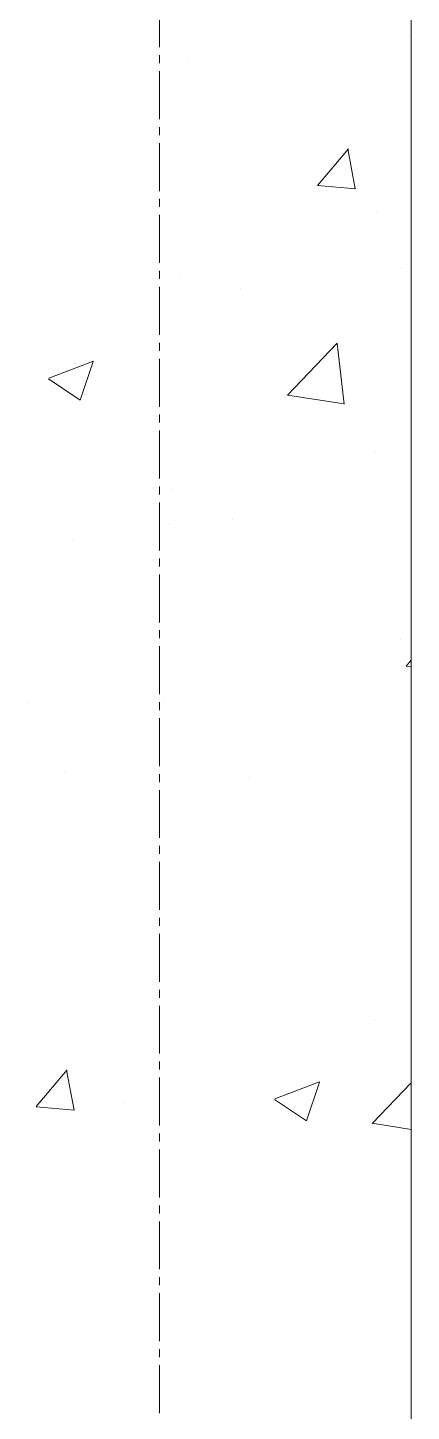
# Model space of a CAD drawing. Header units: millimetres. Extents: x 470010 to 1231400, y -134005 to 421770.
# Drawn here: x 806470 to 806623, y 160964 to 161514 of the extents above; entities that cross this region are included whole.
import ezdxf
from ezdxf.enums import TextEntityAlignment as Align

# ---------------------------------------------------------------- set-up
doc = ezdxf.new("R2010")
doc.units = ezdxf.units.MM
doc.linetypes.add('CENTER2', pattern=[28.575, 19.05, -3.175, 3.175, -3.175])
doc.layers.get('Defpoints').update_dxf_attribs({"color": 140})
doc.layers.add('АР_Стены ПЕНОблок', color=52, linetype='Continuous', lineweight=20)
doc.layers.add('АР_Штриховка', color=8, linetype='Continuous', lineweight=0)
doc.layers.add('РД_Оси_100', color=7, linetype='Continuous', lineweight=0, true_color=0x525252)
doc.styles.add('style1', font='ARIALN.TTF')

# ---------------------------------------------------------------- blocks, each defined once
blk = doc.blocks.new('СОШ_2200_АР_ОСИ_М100_28.05.24')
at = {"layer": 'РД_Оси_100', "color": 251, "linetype": 'CENTER2', "true_color": 0x636466}
blk.add_line((0, -6155), (0, 139938.679), dxfattribs=at)
blk = doc.blocks.new('A$C9108343f')
at = {"layer": 'АР_Стены ПЕНОблок', "color": 18, "linetype": 'Continuous', "lineweight": 20, "true_color": 0x000000}
blk.add_line((140904.09, 237679.49), (140904.09, 313879.49), dxfattribs=at)
at = {"layer": 'АР_Штриховка', "color": 18, "linetype": 'Continuous', "lineweight": 0, "true_color": 0x000000}
for p, q in [((140903.24, 261877.12), (140903.24, 261877.12)), ((140815.47, 261866.85), (140815.47, 261866.85)), ((140803.91, 261847.44), (140803.91, 261847.44)), ((140866.87, 261818.03), (140879.12, 261832.62)), ((140881.86, 261816.65), (140878.92, 261832.57)), ((140866.87, 261818.02), (140882.05, 261816.69)), ((140890.15, 261807.54), (140890.15, 261807.54)), ((140900.01, 261785.31), (140900.01, 261785.31)), ((140812.39, 261782.29), (140812.39, 261782.29)), ((140836.42, 261776.94), (140836.42, 261776.94)), ((140854.89, 261734.65), (140874.68, 261755.27)), ((140877.45, 261731.14), (140874.64, 261755.27)), ((140760.1, 261741.39), (140777.89, 261748.21)), ((140772.66, 261732.67), (140777.81, 261748.02)), ((140760.02, 261741.19), (140772.65, 261732.67)), ((140854.87, 261734.7), (140877.46, 261731.2)), ((140802.88, 261726.34), (140802.88, 261726.34)), ((140754.44, 261717.65), (140754.44, 261717.65)), ((140890.03, 261711.92), (140890.03, 261711.92)), ((140809.3, 261697.74), (140809.3, 261697.74)), ((140833.19, 261685.13), (140833.19, 261685.13)), ((140808, 261683.53), (140808, 261683.53)), ((140769.6, 261676.76), (140769.6, 261676.76)), ((140899.89, 261637.46), (140899.89, 261637.46)), ((140902.11, 261626.97), (140904.09, 261629.33)), ((140902.11, 261626.96), (140904.09, 261626.79)), ((140806.21, 261613.18), (140806.21, 261613.18)), ((140751.76, 261612.03), (140751.76, 261612.03)), ((140862.56, 261597.61), (140862.56, 261597.61)), ((140766.37, 261584.95), (140766.37, 261584.95)), ((140839.5, 261582.81), (140839.5, 261582.81)), ((140803.12, 261528.63), (140803.12, 261528.63)), ((140795.74, 261497.43), (140795.74, 261497.43)), ((140889.4, 261485.9), (140889.4, 261485.9)), ((140755.17, 261451.85), (140767.42, 261466.45)), ((140770.16, 261450.48), (140767.22, 261466.4)), ((140849.92, 261454.93), (140867.7, 261461.76)), ((140862.47, 261446.22), (140867.62, 261461.57)), ((140888.57, 261445.18), (140904.09, 261461.37)), ((140849.83, 261454.74), (140862.46, 261446.22)), ((140755.17, 261451.84), (140770.35, 261450.51)), ((140790.04, 261453.01), (140790.04, 261453.01)), ((140800.03, 261444.07), (140800.03, 261444.07)), ((140888.54, 261445.23), (140904.09, 261442.82)), ((140843.59, 261418.9), (140843.59, 261418.9)), ((140889.34, 261418.37), (140889.34, 261418.37)), ((140802.13, 261404.71), (140802.13, 261404.71)), ((140796.94, 261359.52), (140796.94, 261359.52))]:
    blk.add_line(p, q, dxfattribs=at)
at = {"layer": 'РД_Оси_100'}
blk.add_blockref('СОШ_2200_АР_ОСИ_М100_28.05.24', (140804.09, 223079.49), dxfattribs=at)
at = {"layer": 'Defpoints', "color": 18, "true_color": 0x000000, "style": 'style1'}
for p in [(143949.34, 316089.12), (143974.98, 281639.5), (143890.4, 273244.71), (143839.99, 264276.81), (143967.75, 254892.38), (12251.96, 104178.14), (12382.58, 96023.14)]:
    blk.add_attdef('АР-ПОМЕЩЕНИЕ:НАИМЕНОВАНИЕ', text='', height=100, dxfattribs=at).set_placement(p, align=Align.MIDDLE)
at = {"layer": 'Defpoints', "color": 18, "true_color": 0x000000, "style": 'style1', "flags": 8}
for p in [(143951.3, 279099.09), (143848.34, 269251.11), (143875.33, 260094.25), (144049.74, 250824.7), (163419.28, 238153.36), (155897.46, 237965.97), (183037.2, 237965.97), (143342.94, 237876.19)]:
    blk.add_attdef('АР-ПОМЕЩЕНИЕ:НАИМЕНОВАНИЕ', text='', height=100, dxfattribs=at).set_placement(p, align=Align.MIDDLE)

msp = doc.modelspace()

# ---------------------------------------------------------------- linework, layer by layer
at = {"layer": 'АР_Стены ПЕНОблок', "color": 18, "linetype": 'Continuous', "lineweight": 20, "true_color": 0x000000}
msp.add_line((806622.706, 137313.251), (806622.706, 213513.251), dxfattribs=at)
at = {"layer": 'АР_Штриховка', "color": 18, "linetype": 'Continuous', "lineweight": 0, "true_color": 0x000000}
for p, q in [((806585.483, 161451.785), (806597.728, 161466.378)), ((806600.469, 161450.41), (806597.532, 161466.332)), ((806585.482, 161451.775), (806600.664, 161450.446)), ((806573.504, 161368.408), (806593.287, 161389.027)), ((806596.062, 161364.901), (806593.256, 161389.024)), ((806478.716, 161375.145), (806496.5, 161381.972)), ((806491.27, 161366.428), (806496.42, 161381.777)), ((806478.628, 161374.952), (806491.263, 161366.43)), ((806573.48, 161368.458), (806596.07, 161364.955)), ((806620.725, 161260.718), (806622.706, 161260.545)), ((806620.726, 161260.728), (806622.706, 161263.087)), ((806473.785, 161085.61), (806486.03, 161100.203)), ((806488.77, 161084.235), (806485.833, 161100.157)), ((806568.528, 161088.691), (806586.313, 161095.518)), ((806581.083, 161079.975), (806586.233, 161095.324)), ((806607.179, 161078.94), (806622.706, 161095.123)), ((806473.784, 161085.6), (806488.966, 161084.272)), ((806568.441, 161088.499), (806581.075, 161079.977)), ((806607.155, 161078.99), (806622.706, 161076.578))]:
    msp.add_line(p, q, dxfattribs=at)

# ---------------------------------------------------------------- block references
msp.add_blockref('A$C9108343f', (665718.612, -100366.242))
at = {"layer": 'РД_Оси_100'}
msp.add_blockref('СОШ_2200_АР_ОСИ_М100_28.05.24', (806522.706, 122713.251), dxfattribs=at)

doc.saveas('drawing.dxf')
